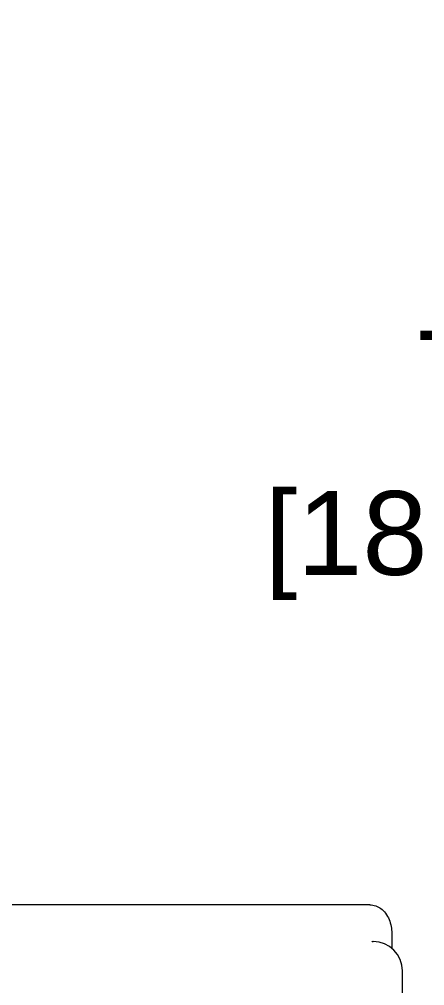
# Model space of a CAD drawing. Header units: inches. Extents: x 12 to 318, y 5 to 204.
# Drawn here: x 168.53 to 175.42, y 74.55 to 90.98 of the extents above; entities that cross this region are included whole.
import ezdxf

# ---------------------------------------------------------------- set-up
doc = ezdxf.new("R2010")
doc.units = ezdxf.units.IN
doc.header["$LTSCALE"] = 9.5
doc.header["$MEASUREMENT"] = 0
doc.layers.add('Dimension', color=7, linetype='Continuous', lineweight=25)
doc.layers.add('Visible', color=7, linetype='Continuous', lineweight=18)
doc.styles.add('Standard D-E', font='arial.ttf')
doc.dimstyles.new('in [mm] D-E NeptuneBenson', dxfattribs={"dimscale": 9.5, "dimtxt": 0.15, "dimasz": 0.098425, "dimexe": 0.125, "dimexo": 0.063, "dimgap": 0.031496, "dimtad": 0, "dimtih": 1, "dimtoh": 1, "dimdec": 4, "dimzin": 3, "dimdsep": 46, "dimlunit": 5, "dimtxsty": 'Standard D-E', "dimcen": 0.09, "dimdle": 0.393701, "dimclrd": 256, "dimclre": 256, "dimclrt": 256, "dimadec": 1, "dimazin": 1, "dimtfac": 1, "dimtofl": 0, "dimtmove": 0, "dimatfit": 3, "dimfxl": 1, "dimfrac": 1, "dimtolj": 1, "dimtzin": 4, "dimlwd": -1, "dimlwe": -1, "dimarcsym": 0})

# ---------------------------------------------------------------- blocks, each defined once
blk = doc.blocks.new('*D25')
at = {"layer": 'Defpoints', "color": 0, "transparency": 16777216}
for p in [(137.279, 100.587), (164.817, 28.314), (178.23, 28.314)]:
    blk.add_point(p, dxfattribs=at)
at = {"layer": 'Dimension', "transparency": 16777216}
for p, q in [((137.877, 100.587), (179.417, 100.587)), ((178.23, 99.652), (178.23, 86.184)), ((178.23, 29.249), (178.23, 80.305)), ((165.415, 28.314), (179.417, 28.314))]:
    blk.add_line(p, q, dxfattribs=at)
for points in [[(178.074, 99.652), (178.385, 99.652), (178.23, 100.587)], [(178.074, 29.249), (178.385, 29.249), (178.23, 28.314)]]:
    blk.add_solid(points, dxfattribs=at)
at = {"layer": 'Dimension', "transparency": 16777216, "char_height": 1.425, "attachment_point": 5, "style": 'Standard D-E'}
for s, insert in [('\\A1; 72{\\H1x;\\S1#4;} in', (178.23, 84.972)), ('\\A1;[1835.7 mm]', (178.23, 82.032))]:
    blk.add_mtext(s, dxfattribs=dict(at, insert=insert))
blk = doc.blocks.new('*D26')
at = {"layer": 'Defpoints', "color": 0, "transparency": 16777216}
for p in [(150.367, 109.174), (187.512, 109.174), (164.817, 28.314)]:
    blk.add_point(p, dxfattribs=at)
at = {"layer": 'Dimension', "transparency": 16777216}
for p, q in [((150.965, 109.174), (188.7, 109.174)), ((187.512, 108.239), (187.512, 71.699)), ((187.512, 29.249), (187.512, 65.79)), ((165.415, 28.314), (188.7, 28.314))]:
    blk.add_line(p, q, dxfattribs=at)
for points in [[(187.356, 108.239), (187.668, 108.239), (187.512, 109.174)], [(187.356, 29.249), (187.668, 29.249), (187.512, 28.314)]]:
    blk.add_solid(points, dxfattribs=at)
at = {"layer": 'Dimension', "transparency": 16777216, "char_height": 1.425, "attachment_point": 5, "style": 'Standard D-E'}
for s, insert in [('\\A1; 80{\\H1x;\\S7#8;} in', (187.512, 70.486)), ('\\A1;[2053.8 mm]', (187.512, 67.532))]:
    blk.add_mtext(s, dxfattribs=dict(at, insert=insert))

msp = doc.modelspace()

# ---------------------------------------------------------------- linework, layer by layer
at = {"layer": 'Visible'}
for p, q in [((174.483091, 75.924298), (167.233091, 75.924298)), ((174.858091, 75.424298), (174.858091, 75.185975)), ((175.041104, 59.299298), (175.041104, 74.799298))]:
    msp.add_line(p, q, dxfattribs=at)
msp.add_arc((174.541104, 74.799298), 0.5, 0, 90, dxfattribs=at)
for points, knots in [([(174.483091, 75.924298), (174.518368, 75.924298), (174.553479, 75.918068), (174.619335, 75.89555), (174.64939, 75.878745), (174.706754, 75.836434), (174.731594, 75.809952), (174.779177, 75.746827), (174.798422, 75.709596), (174.8283, 75.634318), (174.838775, 75.596115), (174.853199, 75.518724), (174.857083, 75.479545), (174.858034, 75.434956), (174.858091, 75.429627), (174.858091, 75.424298)], [4.71238898, 4.71238898, 4.71238898, 4.71238898, 4.881717064, 4.881717064, 5.065708718, 5.065708718, 5.298074764, 5.298074764, 5.61223403, 5.61223403, 5.926393295, 5.926393295, 6.24055256, 6.24055256, 6.283185307, 6.283185307, 6.283185307, 6.283185307]), ([(174.520058, 75.303398), (174.520058, 75.303398), (174.524893, 75.301015), (174.535003, 75.299532), (174.538052, 75.299298), (174.541104, 75.299298)], [1.3021109587, 1.3021109587, 1.3021109587, 1.3021109587, 1.4975605794, 1.4975605794, 1.5707963268, 1.5707963268, 1.5707963268, 1.5707963268])]:
    msp.add_open_spline(points, degree=3, knots=knots, dxfattribs=at)

# ---------------------------------------------------------------- dimensions: what is measured, and where the dimension line sits
at = {"layer": 'Dimension'}
for base, p1, p2, text, picture, middle in [((187.512277, 109.174302), (164.816889, 28.314298), (150.366651, 109.174302), ' <> in\\X[2053.8 mm]', '*D26', (187.512277, 68.7443)), ((178.229578, 28.314298), (137.278758, 100.587191), (164.816889, 28.314298), ' <> in\\X[1835.7 mm]', '*D25', (178.229578, 83.244502))]:
    dim = msp.add_linear_dim(base=base, p1=p1, p2=p2, angle=90, text=text, dimstyle='in [mm] D-E NeptuneBenson', override={"dimgap": 0.031496, "dimdec": 4, "dimpost": '', "dimtol": 0, "dimlim": 0, "dimtp": 0, "dimtm": 0, "dimtdec": 2, "dimatfit": 1}, dxfattribs=at)
    dim.commit()
    dim.dimension.update_dxf_attribs({"geometry": picture, "text_midpoint": middle, "dimtype": 160})

doc.saveas('drawing.dxf')
